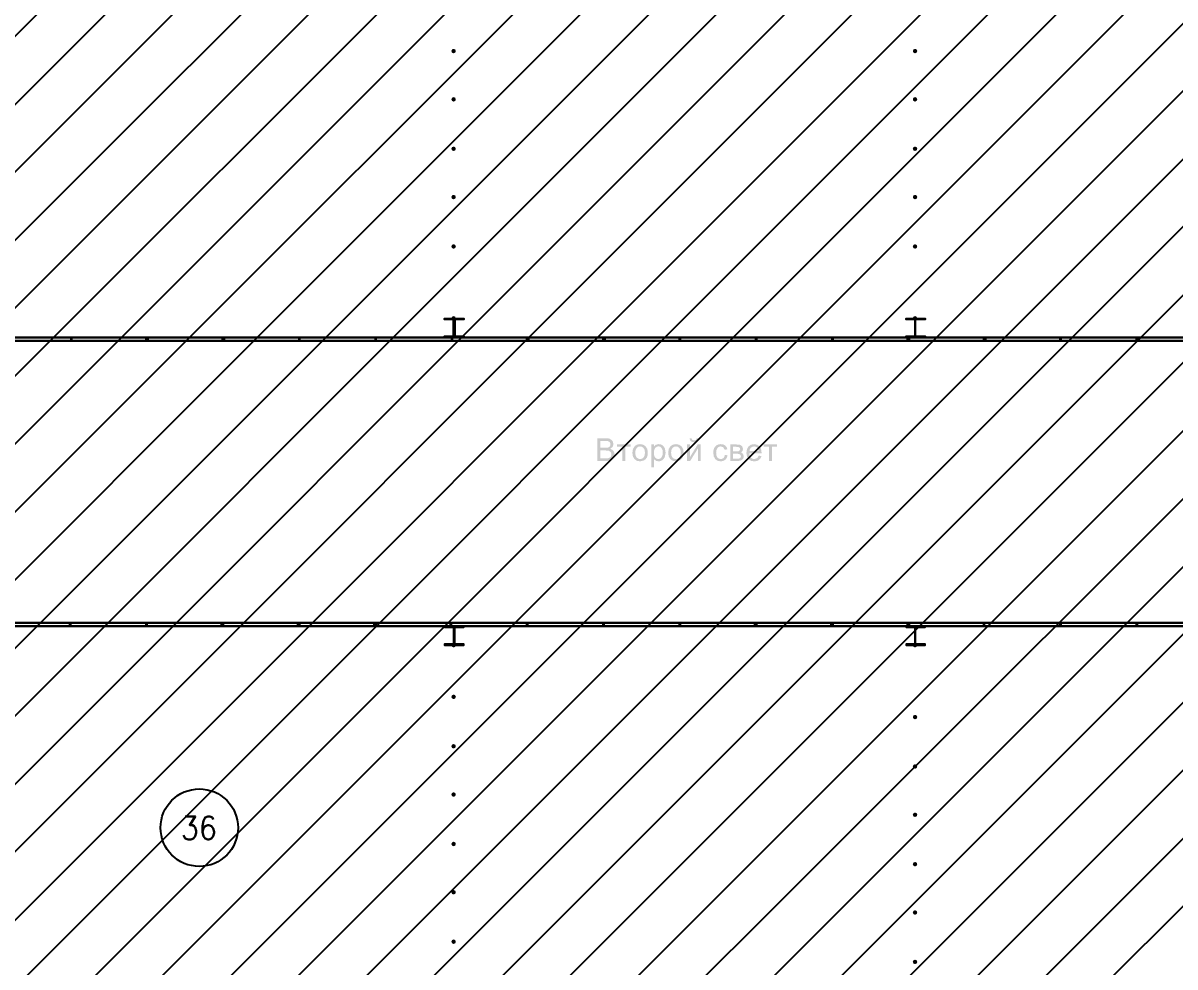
# Model space of a CAD drawing. Header units: millimetres. Extents: x 0 to 420, y 0 to 297.
# Drawn here: x 173.42 to 216.85, y 160 to 195.58 of the extents above; entities that cross this region are included whole.
import ezdxf

# ---------------------------------------------------------------- set-up
doc = ezdxf.new("R2010")
doc.units = ezdxf.units.MM
doc.layers.get('0').update_dxf_attribs({"linetype": 'CONTINUOUS'})
doc.styles.get("Standard").update_dxf_attribs({"font": 'STANDARD'})

msp = doc.modelspace()

# ---------------------------------------------------------------- hatches: boundary and pattern name
at = {"true_color": 0x000007}
for points in [[(189.738, 194.521667), (189.713129, 194.461871), (189.653333, 194.437), (189.593538, 194.461871), (189.568667, 194.521667), (189.593537, 194.581462), (189.653333, 194.606333), (189.713129, 194.581463)], [(207.137, 194.521667), (207.112129, 194.461871), (207.052333, 194.437), (206.992538, 194.461871), (206.967667, 194.521667), (206.992537, 194.581462), (207.052333, 194.606333), (207.112129, 194.581463)], [(189.738, 192.701333), (189.713129, 192.641537), (189.653333, 192.616667), (189.593538, 192.641537), (189.568667, 192.701333), (189.593537, 192.761129), (189.653333, 192.786), (189.713129, 192.761129)], [(207.137, 192.701333), (207.112129, 192.641537), (207.052333, 192.616667), (206.992538, 192.641537), (206.967667, 192.701333), (206.992537, 192.761129), (207.052333, 192.786), (207.112129, 192.761129)], [(189.738, 190.838667), (189.713129, 190.778871), (189.653333, 190.754), (189.593538, 190.778871), (189.568667, 190.838667), (189.593537, 190.898462), (189.653333, 190.923333), (189.713129, 190.898463)], [(207.137, 190.838667), (207.112129, 190.778871), (207.052333, 190.754), (206.992538, 190.778871), (206.967667, 190.838667), (206.992537, 190.898462), (207.052333, 190.923333), (207.112129, 190.898463)], [(189.738, 189.018333), (189.713129, 188.958537), (189.653333, 188.933667), (189.593538, 188.958537), (189.568667, 189.018333), (189.593537, 189.078129), (189.653333, 189.103), (189.713129, 189.078129)], [(207.137, 189.018333), (207.112129, 188.958537), (207.052333, 188.933667), (206.992538, 188.958537), (206.967667, 189.018333), (206.992537, 189.078129), (207.052333, 189.103), (207.112129, 189.078129)], [(189.738, 187.155667), (189.713129, 187.095871), (189.653333, 187.071), (189.593538, 187.095871), (189.568667, 187.155667), (189.593537, 187.215462), (189.653333, 187.240333), (189.713129, 187.215463)], [(207.137, 187.155667), (207.112129, 187.095871), (207.052333, 187.071), (206.992538, 187.095871), (206.967667, 187.155667), (206.992537, 187.215462), (207.052333, 187.240333), (207.112129, 187.215463)], [(189.738, 184.446333), (189.713129, 184.386537), (189.653333, 184.361667), (189.593538, 184.386537), (189.568667, 184.446333), (189.593537, 184.506129), (189.653333, 184.531), (189.713129, 184.506129)], [(207.137, 184.446333), (207.112129, 184.386537), (207.052333, 184.361667), (206.992538, 184.386537), (206.967667, 184.446333), (206.992537, 184.506129), (207.052333, 184.531), (207.112129, 184.506129)], [(195.819653, 179.69177), (196.325117, 179.69177), (196.325117, 179.604678), (196.125026, 179.604678), (196.125026, 179.069999), (196.020295, 179.069999), (196.020295, 179.604678), (195.819653, 179.604678)], [(199.882118, 179.297651), (199.985746, 179.284422), (199.955223, 179.188579), (199.898654, 179.116301), (199.82052, 179.070688), (199.726675, 179.055668), (199.611747, 179.076407), (199.521623, 179.138901), (199.463332, 179.2406), (199.443902, 179.37868), (199.45217, 179.473075), (199.476975, 179.555069), (199.519074, 179.62087), (199.57895, 179.668068), (199.649987, 179.696593), (199.727226, 179.706102), (199.819279, 179.693286), (199.893142, 179.654839), (199.946059, 179.592827), (199.975825, 179.509318), (199.873299, 179.493333), (199.820933, 179.58759), (199.731636, 179.619561), (199.65922, 179.60516), (199.602101, 179.562235), (199.564894, 179.488165), (199.552491, 179.381436), (199.56448, 179.273122), (199.600447, 179.199535), (199.655569, 179.156885), (199.725573, 179.14276), (199.782555, 179.152268), (199.829201, 179.180794), (199.863101, 179.228887)], [(201.346981, 179.69177), (201.852445, 179.69177), (201.852445, 179.604678), (201.652354, 179.604678), (201.652354, 179.069999), (201.547623, 179.069999), (201.547623, 179.604678), (201.346981, 179.604678)], [(189.738, 172.127333), (189.713129, 172.067537), (189.653333, 172.042667), (189.593538, 172.067537), (189.568667, 172.127333), (189.593537, 172.187129), (189.653333, 172.212), (189.713129, 172.187129)], [(207.137, 172.127333), (207.112129, 172.067537), (207.052333, 172.042667), (206.992538, 172.067537), (206.967667, 172.127333), (206.992537, 172.187129), (207.052333, 172.212), (207.112129, 172.187129)], [(189.738, 170.18), (189.713129, 170.120204), (189.653333, 170.095333), (189.593538, 170.120204), (189.568667, 170.18), (189.593537, 170.239796), (189.653333, 170.264667), (189.713129, 170.239796)], [(207.137, 169.418), (207.112129, 169.358204), (207.052333, 169.333333), (206.992538, 169.358204), (206.967667, 169.418), (206.992537, 169.477796), (207.052333, 169.502667), (207.112129, 169.477796)], [(189.738, 168.317333), (189.713129, 168.257537), (189.653333, 168.232667), (189.593538, 168.257537), (189.568667, 168.317333), (189.593537, 168.377129), (189.653333, 168.402), (189.713129, 168.377129)], [(207.137, 167.555333), (207.112129, 167.495537), (207.052333, 167.470667), (206.992538, 167.495537), (206.967667, 167.555333), (206.992537, 167.615129), (207.052333, 167.64), (207.112129, 167.615129)], [(189.738, 166.497), (189.713129, 166.437204), (189.653333, 166.412333), (189.593538, 166.437204), (189.568667, 166.497), (189.593537, 166.556796), (189.653333, 166.581667), (189.713129, 166.556796)], [(207.137, 165.735), (207.112129, 165.675204), (207.052333, 165.650333), (206.992538, 165.675204), (206.967667, 165.735), (206.992537, 165.794796), (207.052333, 165.819667), (207.112129, 165.794796)], [(189.738, 164.634333), (189.713129, 164.574537), (189.653333, 164.549667), (189.593538, 164.574537), (189.568667, 164.634333), (189.593537, 164.694129), (189.653333, 164.719), (189.713129, 164.694129)], [(207.137, 163.872333), (207.112129, 163.812537), (207.052333, 163.787667), (206.992538, 163.812537), (206.967667, 163.872333), (206.992537, 163.932129), (207.052333, 163.957), (207.112129, 163.932129)], [(189.738, 162.814), (189.713129, 162.754204), (189.653333, 162.729333), (189.593538, 162.754204), (189.568667, 162.814), (189.593537, 162.873796), (189.653333, 162.898667), (189.713129, 162.873796)], [(207.137, 162.052), (207.112129, 161.992204), (207.052333, 161.967333), (206.992538, 161.992204), (206.967667, 162.052), (206.992537, 162.111796), (207.052333, 162.136667), (207.112129, 162.111796)], [(189.738, 160.951333), (189.713129, 160.891537), (189.653333, 160.866667), (189.593538, 160.891537), (189.568667, 160.951333), (189.593537, 161.011129), (189.653333, 161.036), (189.713129, 161.011129)], [(207.137, 160.189333), (207.112129, 160.129537), (207.052333, 160.104667), (206.992538, 160.129537), (206.967667, 160.189333), (206.992537, 160.249129), (207.052333, 160.274), (207.112129, 160.249129)]]:
    msp.add_hatch(color=0, dxfattribs=at).paths.add_polyline_path(points, flags=0)
h = msp.add_hatch(color=0, dxfattribs=at)
h.paths.add_polyline_path([(195.074977, 179.069999), (195.074977, 179.928793), (195.397438, 179.928793), (195.485771, 179.922178), (195.555086, 179.902334), (195.648241, 179.822408), (195.681865, 179.708858), (195.6521, 179.605229), (195.561701, 179.526957), (195.630671, 179.495675), (195.681865, 179.448684), (195.713147, 179.388877), (195.723758, 179.319149), (195.697851, 179.206701), (195.635012, 179.126774), (195.540754, 179.084331), (195.402399, 179.069999)], flags=0)
h.paths.add_polyline_path([(195.189079, 179.567747), (195.374287, 179.567747), (195.439124, 179.570227), (195.482877, 179.577669), (195.54792, 179.620663), (195.569969, 179.695629), (195.549574, 179.770594), (195.491145, 179.815242), (195.439469, 179.8242), (195.360507, 179.827369), (195.189079, 179.827369)], flags=0)
h.paths.add_polyline_path([(195.189079, 179.171423), (195.402399, 179.171423), (195.480121, 179.175281), (195.545164, 179.198984), (195.58871, 179.246388), (195.605798, 179.319149), (195.580993, 179.402382), (195.512642, 179.451991), (195.459381, 179.462671), (195.387517, 179.466323), (195.189079, 179.466323)], flags=0)
h = msp.add_hatch(color=0, dxfattribs=at)
h.paths.add_polyline_path([(198.459087, 179.69177), (198.56492, 179.69177), (198.56492, 179.217725), (198.857064, 179.69177), (198.970615, 179.69177), (198.970615, 179.069999), (198.865333, 179.069999), (198.865333, 179.541288), (198.573189, 179.069999), (198.459087, 179.069999)], flags=0)
h.paths.add_polyline_path([(198.822338, 179.92769), (198.894547, 179.92769), (198.876426, 179.862716), (198.840528, 179.814691), (198.788438, 179.785201), (198.721465, 179.775555), (198.65401, 179.785201), (198.601852, 179.814691), (198.566023, 179.862302), (198.548384, 179.92769), (198.620593, 179.92769), (198.652564, 179.867608), (198.718158, 179.848315), (198.789816, 179.867057)], flags=0)
h = msp.add_hatch(color=0, dxfattribs=at)
h.paths.add_polyline_path([(196.393669, 179.380885), (196.417715, 179.531366), (196.490131, 179.6372), (196.578601, 179.688807), (196.685262, 179.706102), (196.801775, 179.685018), (196.894723, 179.621766), (196.955771, 179.521651), (196.976303, 179.389704), (196.967277, 179.282148), (196.940474, 179.200637), (196.89617, 179.139521), (196.835743, 179.093702), (196.685262, 179.055668), (196.567095, 179.076476), (196.474146, 179.139452), (196.41365, 179.241565)], flags=0)
h.paths.add_polyline_path([(196.502258, 179.380885), (196.515143, 179.276223), (196.554072, 179.20174), (196.612846, 179.157367), (196.685262, 179.14276), (196.757195, 179.157643), (196.8159, 179.202291), (196.855105, 179.277807), (196.868265, 179.384743), (196.855105, 179.48596), (196.8159, 179.559478), (196.756782, 179.604127), (196.685262, 179.61901), (196.612846, 179.604127), (196.554072, 179.559478), (196.515143, 179.485064)], flags=0)
h = msp.add_hatch(color=0, dxfattribs=at)
h.paths.add_polyline_path([(197.108232, 178.831874), (197.108232, 179.69177), (197.204695, 179.69177), (197.204695, 179.611293), (197.280763, 179.682399), (197.384942, 179.706102), (197.459494, 179.695766), (197.524951, 179.664761), (197.578419, 179.615151), (197.617004, 179.549005), (197.648423, 179.385846), (197.614248, 179.213866), (197.572011, 179.146067), (197.514478, 179.096458), (197.447505, 179.065934), (197.377225, 179.055668), (197.282968, 179.077716), (197.214066, 179.134491), (197.214066, 178.831874)], flags=0)
h.paths.add_polyline_path([(197.204144, 179.377577), (197.216202, 179.272915), (197.252651, 179.200086), (197.305981, 179.156953), (197.37006, 179.14276), (197.435379, 179.157367), (197.490776, 179.20174), (197.528258, 179.277532), (197.540936, 179.386397), (197.528603, 179.489819), (197.491878, 179.563888), (197.437997, 179.608537), (197.375021, 179.623419), (197.311355, 179.60771), (197.255958, 179.560581), (197.217028, 179.483342)], flags=0)
h = msp.add_hatch(color=0, dxfattribs=at)
h.paths.add_polyline_path([(197.744523, 179.380885), (197.76857, 179.531366), (197.840986, 179.6372), (197.929456, 179.688807), (198.036116, 179.706102), (198.152629, 179.685018), (198.245578, 179.621766), (198.306625, 179.521651), (198.327158, 179.389704), (198.318132, 179.282148), (198.291329, 179.200637), (198.247025, 179.139521), (198.186598, 179.093702), (198.036116, 179.055668), (197.917949, 179.076476), (197.825001, 179.139452), (197.764505, 179.241565)], flags=0)
h.paths.add_polyline_path([(197.853113, 179.380885), (197.865997, 179.276223), (197.904927, 179.20174), (197.9637, 179.157367), (198.036116, 179.14276), (198.10805, 179.157643), (198.166754, 179.202291), (198.205959, 179.277807), (198.21912, 179.384743), (198.205959, 179.48596), (198.166754, 179.559478), (198.107636, 179.604127), (198.036116, 179.61901), (197.9637, 179.604127), (197.904927, 179.559478), (197.865997, 179.485064)], flags=0)
h = msp.add_hatch(color=0, dxfattribs=at)
h.paths.add_polyline_path([(200.084373, 179.69177), (200.326908, 179.69177), (200.404974, 179.688049), (200.460302, 179.676887), (200.535268, 179.622317), (200.566687, 179.526957), (200.547945, 179.449235), (200.492824, 179.394114), (200.565584, 179.338992), (200.594799, 179.244183), (200.575713, 179.166738), (200.531409, 179.112443), (200.460716, 179.080472), (200.364391, 179.069999), (200.084373, 179.069999)], flags=0)
h.paths.add_polyline_path([(200.189656, 179.429943), (200.302103, 179.429943), (200.358672, 179.431665), (200.394156, 179.437109), (200.439356, 179.465772), (200.459751, 179.517035), (200.450794, 179.558445), (200.424473, 179.585386), (200.377344, 179.599786), (200.305411, 179.604678), (200.189656, 179.604678)], flags=0)
h.paths.add_polyline_path([(200.189656, 179.15654), (200.328562, 179.15654), (200.403803, 179.161639), (200.450932, 179.177486), (200.476425, 179.205667), (200.486209, 179.249144), (200.466917, 179.304266), (200.416756, 179.336787), (200.316986, 179.343402), (200.189656, 179.343402)], flags=0)
h = msp.add_hatch(color=0, dxfattribs=at)
h.paths.add_polyline_path([(201.154418, 179.27009), (201.263558, 179.256861), (201.226351, 179.171974), (201.167647, 179.108584), (201.088341, 179.068897), (200.989604, 179.055668), (200.867304, 179.076476), (200.773528, 179.139452), (200.713514, 179.240738), (200.693602, 179.375924), (200.713583, 179.51483), (200.774079, 179.61901), (200.867097, 179.68426), (200.984092, 179.706102), (201.096954, 179.684742), (201.187491, 179.621215), (201.247022, 179.518757), (201.266866, 179.381987), (201.266314, 179.353875), (200.802191, 179.353875), (200.819554, 179.263338), (200.860069, 179.196779), (200.918704, 179.156127), (200.990156, 179.14276), (201.089374, 179.173077), (201.125823, 179.212282)], flags=0)
h.paths.add_polyline_path([(200.808255, 179.440967), (201.15552, 179.440967), (201.141878, 179.50918), (201.115833, 179.558376), (201.057542, 179.604265), (200.985195, 179.619561), (200.918222, 179.607227), (200.862825, 179.570503), (200.824378, 179.513796)], flags=0)

# ---------------------------------------------------------------- linework, layer by layer
at = {"color": 0, "true_color": 0x000006}
for points in [[(196.850001, 154.770666), (258.572001, 216.492666)], [(199.390001, 154.770666), (258.572001, 213.952666)], [(201.972334, 154.770666), (258.572001, 211.370332)], [(204.512334, 154.770666), (258.572001, 208.830332)], [(207.094668, 154.770666), (258.572001, 206.247999)], [(209.634668, 154.770666), (258.572001, 203.665666)], [(132.799668, 154.770666), (179.832001, 201.802999)], [(135.339668, 154.770666), (182.414334, 201.802999)], [(137.922001, 154.770666), (184.954334, 201.802999)], [(140.462001, 154.770666), (187.536668, 201.802999)], [(143.044334, 154.770666), (190.076668, 201.802999)], [(145.584334, 154.770666), (192.659001, 201.802999)], [(148.166668, 154.770666), (195.199001, 201.802999)], [(150.706668, 154.770666), (197.781334, 201.802999)], [(153.289001, 154.770666), (200.321334, 201.802999)], [(155.871334, 154.770666), (202.903668, 201.802999)], [(158.411334, 154.770666), (205.443668, 201.802999)], [(160.993668, 154.770666), (208.026001, 201.802999)], [(163.533668, 154.770666), (210.566001, 201.802999)], [(166.116001, 154.770666), (213.148334, 201.802999)], [(168.656001, 154.770666), (215.688334, 201.802999)], [(171.238334, 154.770666), (218.270667, 201.802999)], [(173.778334, 154.770666), (220.810667, 201.802999)], [(176.360668, 154.770666), (223.393001, 201.802999)], [(178.900668, 154.770666), (225.933001, 201.802999)], [(181.483001, 154.770666), (228.515334, 201.802999)], [(184.023001, 154.770666), (231.055334, 201.802999)], [(186.605334, 154.770666), (233.637667, 201.802999)], [(189.145334, 154.770666), (236.177667, 201.802999)], [(191.727668, 154.770666), (238.760001, 201.802999)], [(194.267668, 154.770666), (241.342334, 201.802999)]]:
    msp.add_lwpolyline(points, dxfattribs=at)
at = {"color": 0, "true_color": 0x000007}
for points in [[(189.314667, 184.404), (189.314667, 184.446333)], [(189.484, 184.404), (189.484, 184.446333)], [(189.653333, 183.726667), (189.653333, 184.446333)], [(189.822667, 184.404), (189.822667, 184.446333)], [(189.992, 184.404), (189.992, 184.446333)], [(206.713667, 184.404), (206.713667, 184.446333)], [(206.883, 184.404), (206.883, 184.446333)], [(207.052333, 183.726667), (207.052333, 184.446333)], [(207.221667, 184.404), (207.221667, 184.446333)], [(207.391, 184.404), (207.391, 184.446333)], [(137.837333, 183.726667), (224.070333, 183.726667), (137.837333, 183.726667), (137.837333, 172.847), (137.964333, 172.847), (137.964333, 183.599667), (223.985667, 183.599667), (137.964333, 183.599667)], [(137.837333, 183.726667), (224.070333, 183.726667), (137.837333, 183.726667), (137.837333, 172.847), (137.964333, 172.847), (137.964333, 183.599667), (223.985667, 183.599667), (137.964333, 183.599667)], [(224.070333, 183.726667), (137.837333, 183.726667), (137.837333, 172.847)], [(137.837333, 172.847), (224.070333, 172.847), (224.070333, 183.726667)], [(189.314667, 183.726667), (189.314667, 183.769)], [(189.484, 183.726667), (189.484, 183.769)], [(189.822667, 183.726667), (189.822667, 183.769)], [(189.992, 183.726667), (189.992, 183.769)], [(206.713667, 183.726667), (206.713667, 183.769)], [(206.883, 183.726667), (206.883, 183.769)], [(207.221667, 183.726667), (207.221667, 183.769)], [(207.391, 183.726667), (207.391, 183.769)], [(189.314667, 172.847), (189.314667, 172.804667)], [(189.484, 172.847), (189.484, 172.804667)], [(189.653333, 172.847), (189.653333, 172.127333)], [(189.822667, 172.847), (189.822667, 172.804667)], [(189.992, 172.847), (189.992, 172.804667)], [(206.713667, 172.847), (206.713667, 172.804667)], [(206.883, 172.847), (206.883, 172.804667)], [(207.052333, 172.847), (207.052333, 172.127333)], [(207.221667, 172.847), (207.221667, 172.804667)], [(207.391, 172.847), (207.391, 172.804667)], [(189.314667, 172.169667), (189.314667, 172.127333)], [(189.484, 172.169667), (189.484, 172.127333)], [(189.822667, 172.169667), (189.822667, 172.127333)], [(189.992, 172.169667), (189.992, 172.127333)], [(206.713667, 172.169667), (206.713667, 172.127333)], [(206.883, 172.169667), (206.883, 172.127333)], [(207.221667, 172.169667), (207.221667, 172.127333)], [(207.391, 172.169667), (207.391, 172.127333)]]:
    msp.add_lwpolyline(points, dxfattribs=at)
for points in [[(190.034333, 183.726667), (189.314667, 183.726667), (189.314667, 183.769), (189.653333, 183.769), (189.653333, 184.404), (189.314667, 184.404), (189.314667, 184.446333), (190.034333, 184.446333), (190.034333, 184.404), (189.695667, 184.404), (189.695667, 183.769), (190.034333, 183.769)], [(207.433333, 183.726667), (206.713667, 183.726667), (206.713667, 183.769), (207.052333, 183.769), (207.052333, 184.404), (206.713667, 184.404), (206.713667, 184.446333), (207.433333, 184.446333), (207.433333, 184.404), (207.052333, 184.404), (207.052333, 183.769), (207.433333, 183.769)], [(224.070333, 172.847), (137.837333, 172.847), (137.837333, 172.974), (223.985667, 172.974), (137.837333, 172.974), (137.837333, 172.847), (224.070333, 172.847), (224.070333, 183.726667), (137.837333, 183.726667), (137.837333, 172.847), (137.964333, 172.847), (137.964333, 183.599667), (223.985667, 183.599667), (223.985667, 172.974), (137.837333, 172.974), (137.837333, 172.847)], [(137.837333, 183.726667), (137.837333, 172.847), (224.070333, 172.847), (224.070333, 183.726667)], [(175.217667, 183.726667), (175.217667, 183.599667), (175.26, 183.599667), (175.26, 183.726667)], [(178.054, 183.726667), (178.054, 183.599667), (178.138667, 183.599667), (178.138667, 183.726667)], [(180.932667, 183.726667), (180.932667, 183.599667), (181.017333, 183.599667), (181.017333, 183.726667)], [(183.811333, 183.726667), (183.811333, 183.599667), (183.853667, 183.599667), (183.853667, 183.726667)], [(186.69, 183.726667), (186.69, 183.599667), (186.732333, 183.599667), (186.732333, 183.726667)], [(189.568667, 183.726667), (189.568667, 183.599667), (189.611, 183.599667), (189.611, 183.726667)], [(192.405, 183.726667), (192.405, 183.599667), (192.489667, 183.599667), (192.489667, 183.726667)], [(195.283667, 183.726667), (195.283667, 183.599667), (195.368333, 183.599667), (195.368333, 183.726667)], [(198.162333, 183.726667), (198.162333, 183.599667), (198.204667, 183.599667), (198.204667, 183.726667)], [(201.041, 183.726667), (201.041, 183.599667), (201.083333, 183.599667), (201.083333, 183.726667)], [(203.919667, 183.726667), (203.919667, 183.599667), (203.962, 183.599667), (203.962, 183.726667)], [(206.756, 183.726667), (206.756, 183.599667), (206.840667, 183.599667), (206.840667, 183.726667)], [(209.634667, 183.726667), (209.634667, 183.599667), (209.719333, 183.599667), (209.719333, 183.726667)], [(212.513333, 183.726667), (212.513333, 183.599667), (212.555667, 183.599667), (212.555667, 183.726667)], [(215.392, 183.726667), (215.392, 183.599667), (215.434333, 183.599667), (215.434333, 183.726667)], [(224.070333, 172.847), (137.837333, 172.847), (137.837333, 172.974), (223.985667, 172.974), (137.837333, 172.974), (137.837333, 172.847)], [(175.217667, 172.847), (175.217667, 172.974), (175.175333, 172.974), (175.175333, 172.847)], [(178.096333, 172.847), (178.096333, 172.974), (178.054, 172.974), (178.054, 172.847)], [(180.975, 172.847), (180.975, 172.974), (180.890333, 172.974), (180.890333, 172.847)], [(183.853667, 172.847), (183.853667, 172.974), (183.769, 172.974), (183.769, 172.847)], [(186.732333, 172.847), (186.732333, 172.974), (186.647667, 172.974), (186.647667, 172.847)], [(189.568667, 172.847), (189.568667, 172.974), (189.526333, 172.974), (189.526333, 172.847)], [(192.447333, 172.847), (192.447333, 172.974), (192.405, 172.974), (192.405, 172.847)], [(195.326, 172.847), (195.326, 172.974), (195.283667, 172.974), (195.283667, 172.847)], [(198.204667, 172.847), (198.204667, 172.974), (198.162333, 172.974), (198.162333, 172.847)], [(201.083333, 172.847), (201.083333, 172.974), (200.998667, 172.974), (200.998667, 172.847)], [(203.962, 172.847), (203.962, 172.974), (203.877333, 172.974), (203.877333, 172.847)], [(206.840667, 172.847), (206.840667, 172.974), (206.756, 172.974), (206.756, 172.847)], [(209.677, 172.847), (209.677, 172.974), (209.634667, 172.974), (209.634667, 172.847)], [(212.555667, 172.847), (212.555667, 172.974), (212.513333, 172.974), (212.513333, 172.847)], [(215.434333, 172.847), (215.434333, 172.974), (215.392, 172.974), (215.392, 172.847)], [(190.034333, 172.847), (189.314667, 172.847), (189.314667, 172.804667), (189.653333, 172.804667), (189.653333, 172.169667), (189.314667, 172.169667), (189.314667, 172.127333), (190.034333, 172.127333), (190.034333, 172.169667), (189.695667, 172.169667), (189.695667, 172.804667), (190.034333, 172.804667)], [(207.433333, 172.847), (206.713667, 172.847), (206.713667, 172.804667), (207.052333, 172.804667), (207.052333, 172.169667), (206.713667, 172.169667), (206.713667, 172.127333), (207.433333, 172.127333), (207.433333, 172.169667), (207.052333, 172.169667), (207.052333, 172.804667), (207.433333, 172.804667)]]:
    msp.add_lwpolyline(points, close=True, dxfattribs=at)
at = {"color": 0, "true_color": 0x0000fe}
msp.add_lwpolyline([(224.070333, 183.726667), (224.070333, 172.847), (137.837333, 172.847), (137.837333, 183.726667)], close=True, dxfattribs=at)
at = {"color": 0, "true_color": 0x000008}
msp.add_lwpolyline([(224.070333, 183.726667), (224.070333, 172.847), (137.837333, 172.847), (137.837333, 183.726667)], close=True, dxfattribs=at)
at = {"color": 0, "true_color": 0x000007}
msp.add_circle((180.064833, 165.248167), 1.4605, dxfattribs=at)

# ---------------------------------------------------------------- texts
at = {"color": 0, "true_color": 0x000007, "insert": (179.36633, 165.675702), "char_height": 0.872032, "width": 1.06581688, "attachment_point": 1}
msp.add_mtext('36', dxfattribs=at)

doc.saveas('drawing.dxf')
